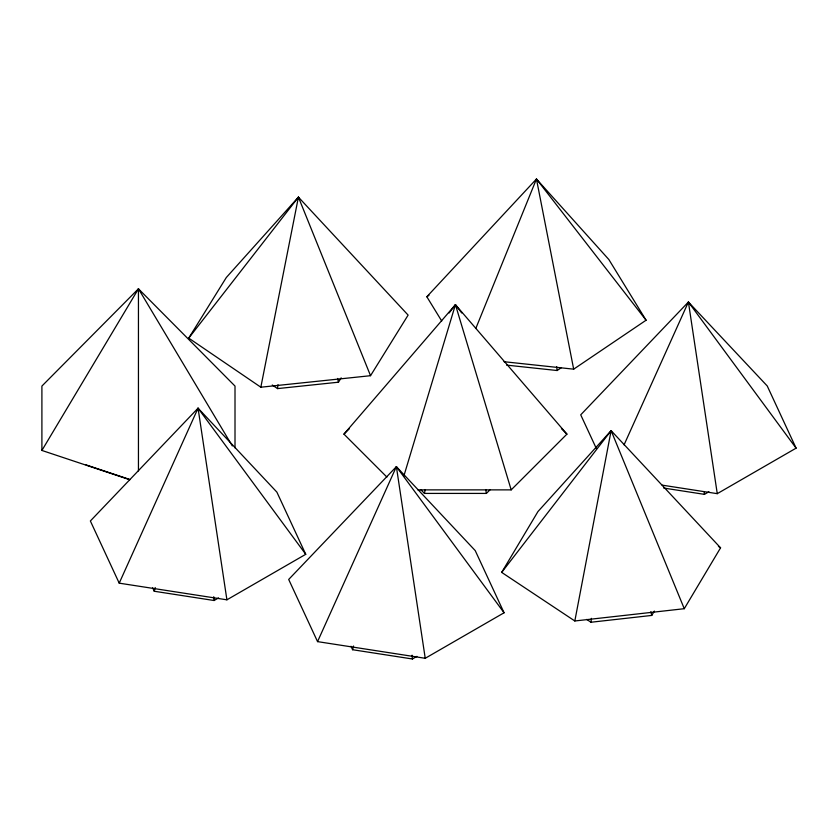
<?xml version="1.0" encoding="UTF-8"?>
<svg xmlns="http://www.w3.org/2000/svg" width="838" height="838" viewBox="0 0 838 838"><rect width="100%" height="100%" fill="white"/><g stroke="black" fill="none" stroke-linecap="round" stroke-linejoin="round"><path stroke-width="1.26" d="M654.363 611.07L651.755 615.427L590.958 622.246L591.408 618.35M341.171 377.854L338.479 382.201L277.535 388.602L278.007 384.705M490.052 489.769L486.407 493.414L424.468 493.414L425.159 489.581M574.826 620.979L611.122 430.648L720.565 547.832L684.269 608.702L574.826 620.979L501.679 572.396L537.975 511.536L611.122 430.648L684.269 608.702M260.838 387.208L298.422 197.139L408.116 315.098L370.532 375.696L260.838 387.208L188.728 338.123L226.312 277.514L298.422 197.139L299.669 199.434M218.582 597.913L214.088 600.511L154.255 591.251L155.229 587.543M416.905 656.384L412.411 658.982L352.589 649.722L353.563 646.014M403.832 476.11L455.432 304.665L566.928 434.126L511.18 489.874L417.837 489.874M475.785 328.506L536.456 179.018L608.859 259.539L646.077 320.221L573.674 369.17L504.026 361.712M197.024 410.589L198.051 408.179L276.886 492.136L305.744 554.306L226.909 599.819L119.216 583.164L90.368 520.985L198.051 408.179L305.744 554.306M119.216 583.164L198.051 408.179L226.909 599.819M317.55 641.625L396.384 466.651L475.219 550.597L504.067 612.777L425.233 658.291L317.55 641.625L288.691 579.456L396.384 466.651L504.067 612.777M624.059 444.863L688.407 302.026L767.241 385.972L796.1 448.152L717.265 493.666L662.135 485.139M129.785 479.745L41.9 450.446L138.448 288.796L235.007 386.077L235.007 447.869M449.158 312.972L455.432 304.665L461.717 312.972M501.679 572.396L611.122 430.648M188.728 338.123L298.422 197.139L370.532 375.696M386.894 477.073L343.947 434.126L455.432 304.665L511.18 489.874M441.72 321.027L426.835 296.757L536.456 179.018L646.077 320.221M796.1 448.152L688.407 302.026L580.724 414.831L596.509 448.854M232.325 445.952L138.448 288.796L41.9 386.077L41.9 450.446M343.947 434.126L349.425 428.647M426.835 296.757L428.993 295.301M506.592 365.117L557.134 370.522L561.366 367.662M663.706 488.051L704.444 494.357L708.927 491.759M86.031 464.87L129.921 479.493M718.417 546.407L720.565 547.832M586.684 619.408L590.958 622.246M272.266 385.009L277.535 388.602M561.439 428.647L566.928 434.126M420.823 489.769L424.468 493.414M350.986 646.266L352.589 649.722M152.652 587.805L154.255 591.251M650.854 611.677L651.755 615.427M337.588 378.451L338.479 382.201M536.456 179.018L573.674 369.17M485.715 489.581L486.407 493.414M688.407 302.026L717.265 493.666M396.384 466.651L425.233 658.291M556.673 366.625L557.134 370.522M704.213 491.833L704.444 494.357M412.066 655.201L412.411 658.982M213.742 596.74L214.088 600.511M138.448 288.796L138.448 470.925"/></g></svg>
